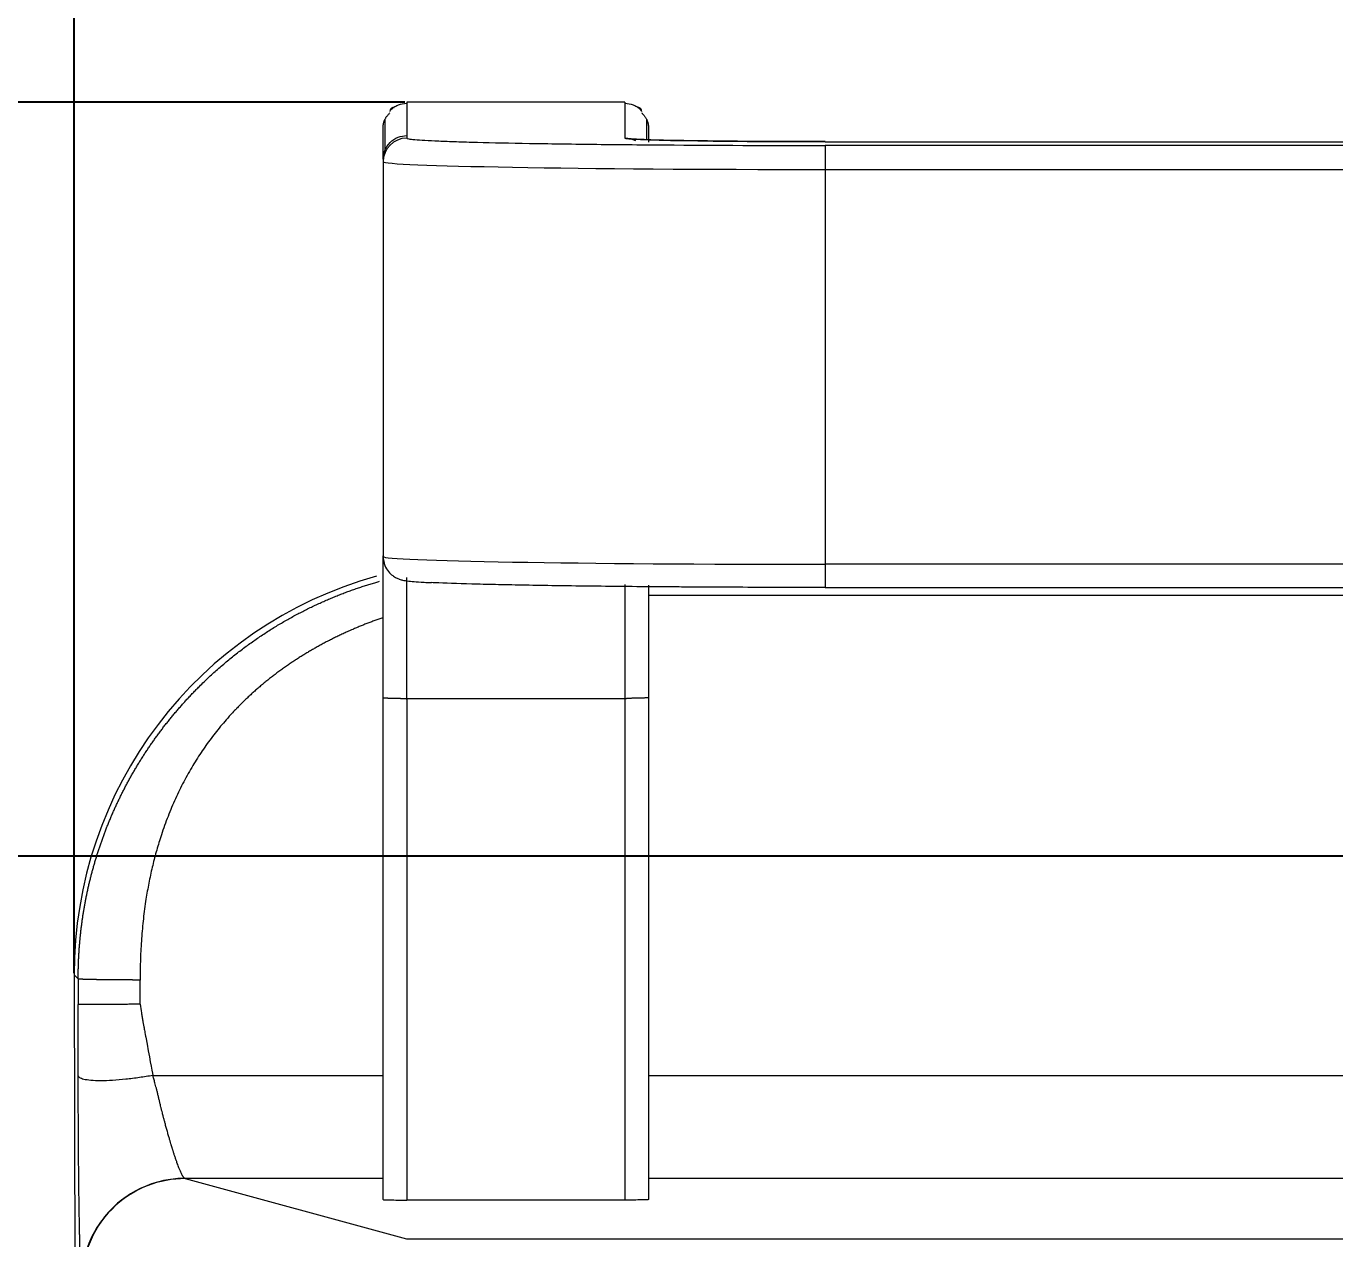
# Model space of a CAD drawing. Header units: millimetres. Extents: x 2433 to 4809, y -10272 to -6912.
# Drawn here: x 2935.08 to 2979.49, y -9098.71 to -9057.56 of the extents above; entities that cross this region are included whole.
import ezdxf

# ---------------------------------------------------------------- set-up
doc = ezdxf.new("R2010")
doc.units = ezdxf.units.MM
doc.layers.add('DIM', color=3, linetype='Continuous', lineweight=13)
doc.styles.add('ARIAL', font='arial.ttf')
doc.dimstyles.get("Standard").update_dxf_attribs({"dimtxt": 15, "dimasz": 15, "dimexe": 0.18, "dimexo": 0.0625, "dimgap": 4, "dimtad": 0, "dimtih": 1, "dimtoh": 1, "dimdec": 1, "dimdsep": 46, "dimtxsty": 'ARIAL', "dimcen": 0, "dimclrd": 3, "dimclre": 3, "dimclrt": 3, "dimadec": 0, "dimazin": 0, "dimtfac": 1, "dimtdec": 1, "dimtofl": 0, "dimtmove": 0, "dimatfit": 3, "dimfxl": 1, "dimtolj": 1, "dimtzin": 0, "dimarcsym": 0})

# ---------------------------------------------------------------- blocks, each defined once
blk = doc.blocks.new('*D44')
at = {"layer": 'Defpoints', "color": 0, "transparency": 16777216}
for p in [(3451.286, -8931.158), (2936.713, -9089.75), (3451.286, -9089.75)]:
    blk.add_point(p, dxfattribs=at)
at = {"layer": 'DIM', "color": 3, "lineweight": -2, "transparency": 16777216}
for p, q in [((2936.713, -9089.688), (2936.713, -8930.978)), ((2954.713, -8931.158), (3119.869, -8931.158)), ((3433.286, -8931.158), (3169.565, -8931.158)), ((3451.286, -9089.688), (3451.286, -8930.978))]:
    blk.add_line(p, q, dxfattribs=at)
at = {"layer": 'DIM', "color": 3, "transparency": 16777216}
for points in [[(2954.713, -8928.158), (2954.713, -8934.158), (2936.713, -8931.158)], [(3433.286, -8928.158), (3433.286, -8934.158), (3451.286, -8931.158)]]:
    blk.add_solid(points, dxfattribs=at)
at = {"layer": 'DIM', "color": 3, "transparency": 16777216, "insert": (3144.717, -8931.158), "char_height": 18, "attachment_point": 5, "style": 'ARIAL'}
blk.add_mtext('\\A1;514', dxfattribs=at)
blk = doc.blocks.new('*D45')
at = {"layer": 'Defpoints', "color": 0, "transparency": 16777216}
for p in [(2936.713, -8987.493), (2936.713, -9085.717), (3010.999, -9085.717)]:
    blk.add_point(p, dxfattribs=at)
at = {"layer": 'DIM', "color": 3, "lineweight": -2, "transparency": 16777216}
for p, q in [((2936.713, -9085.655), (2936.713, -8987.313)), ((3010.999, -9085.655), (3010.999, -8987.313)), ((2936.713, -8987.493), (2918.713, -8987.493)), ((2992.999, -8987.493), (2954.713, -8987.493))]:
    blk.add_line(p, q, dxfattribs=at)
at = {"layer": 'DIM', "color": 3, "transparency": 16777216}
for points in [[(2954.713, -8984.493), (2954.713, -8990.493), (2936.713, -8987.493)], [(2992.999, -8984.493), (2992.999, -8990.493), (3010.999, -8987.493)]]:
    blk.add_solid(points, dxfattribs=at)
at = {"layer": 'DIM', "color": 3, "transparency": 16777216, "insert": (2890.341, -8987.493), "char_height": 18, "attachment_point": 5, "style": 'ARIAL'}
blk.add_mtext('\\A1;74.5', dxfattribs=at)
blk = doc.blocks.new('*D48')
at = {"layer": 'Defpoints', "color": 0, "transparency": 16777216}
for p in [(3000.949, -9085.717), (2885.508, -9228.717), (3000.949, -9228.717)]:
    blk.add_point(p, dxfattribs=at)
at = {"layer": 'DIM', "color": 3, "lineweight": -2, "transparency": 16777216}
for p, q in [((3000.887, -9085.717), (2885.328, -9085.717)), ((2885.508, -9103.717), (2885.508, -9143.021)), ((2885.508, -9210.717), (2885.508, -9171.414)), ((3000.887, -9228.717), (2885.328, -9228.717))]:
    blk.add_line(p, q, dxfattribs=at)
at = {"layer": 'DIM', "color": 3, "transparency": 16777216}
for points in [[(2882.508, -9103.717), (2888.508, -9103.717), (2885.508, -9085.717)], [(2882.508, -9210.717), (2888.508, -9210.717), (2885.508, -9228.717)]]:
    blk.add_solid(points, dxfattribs=at)
at = {"layer": 'DIM', "color": 3, "transparency": 16777216, "insert": (2885.508, -9157.217), "char_height": 18, "attachment_point": 5, "style": 'ARIAL'}
blk.add_mtext('\\A1;143', dxfattribs=at)
blk = doc.blocks.new('*D50')
at = {"layer": 'Defpoints', "color": 0, "transparency": 16777216}
for p in [(2947.999, -9060.136), (2821.654, -9238.717), (2962.033, -9238.717)]:
    blk.add_point(p, dxfattribs=at)
at = {"layer": 'DIM', "color": 3, "lineweight": -2, "transparency": 16777216}
for p, q in [((2947.937, -9060.136), (2821.474, -9060.136)), ((2821.654, -9078.136), (2821.654, -9135.236)), ((2821.654, -9220.717), (2821.654, -9163.617)), ((2961.971, -9238.717), (2821.474, -9238.717))]:
    blk.add_line(p, q, dxfattribs=at)
at = {"layer": 'DIM', "color": 3, "transparency": 16777216}
for points in [[(2818.654, -9078.136), (2824.654, -9078.136), (2821.654, -9060.136)], [(2818.654, -9220.717), (2824.654, -9220.717), (2821.654, -9238.717)]]:
    blk.add_solid(points, dxfattribs=at)
at = {"layer": 'DIM', "color": 3, "transparency": 16777216, "insert": (2821.654, -9149.426), "char_height": 18, "attachment_point": 5, "style": 'ARIAL'}
blk.add_mtext('\\A1;178.5', dxfattribs=at)

msp = doc.modelspace()

# ---------------------------------------------------------------- linework, layer by layer
at = {"linetype": 'Continuous', "lineweight": 18}
for p, q in [((2955.399, -9060.136), (2947.999, -9060.136)), ((2962.199, -9061.478), (3426.199, -9061.478)), ((2947.199, -9062.071), (2947.199, -9062.159)), ((2947.199, -9062.159), (2947.199, -9075.557)), ((2962.199, -9076.604), (3426.199, -9076.604)), ((2936.713, -9089.75), (2937.034, -9217.208)), ((2955.399, -9097.392), (2947.999, -9097.392)), ((2947.992, -9098.707), (3440.007, -9098.707))]:
    msp.add_line(p, q, dxfattribs=at)
at = {"linetype": 'Continuous', "lineweight": 13}
for p, q in [((2947.999, -9061.272), (2947.999, -9061.359)), ((2955.399, -9061.272), (2955.399, -9061.359)), ((3426.199, -9061.607), (2962.199, -9061.607)), ((2962.199, -9061.607), (2962.199, -9062.421)), ((2962.199, -9062.421), (2962.199, -9075.818)), ((2962.199, -9062.421), (3426.199, -9062.421)), ((2962.199, -9075.818), (2962.199, -9076.605)), ((3426.199, -9075.818), (2962.199, -9075.818)), ((3183.005, -9076.874), (2956.2, -9076.874)), ((2936.85, -9089.889), (2936.713, -9089.75)), ((2939.381, -9093.164), (2947.203, -9093.164)), ((2956.202, -9093.164), (3176.605, -9093.164)), ((2947.201, -9096.663), (2940.475, -9096.663)), ((2940.475, -9096.663), (2947.992, -9098.707)), ((3176.602, -9096.663), (2956.202, -9096.663))]:
    msp.add_line(p, q, dxfattribs=at)
for centre, major_axis, ratio, start_param, end_param in [((2947.999, -9062.159), (-0.8, 0), 0.999848, 4.712389, 6.283185), ((2955.399, -9062.159), (0.8, 0), 0.999848, 1.080119, 1.570796), ((2962.199, -9061.359), (-6.8, 0), 0.017452, 0, 1.570796), ((2962.199, -9062.159), (-15, 0), 0.017452, 0, 1.570796), ((2962.199, -9075.557), (15, 0), 0.017452, 3.141593, 4.712389)]:
    msp.add_ellipse(centre, major_axis=major_axis, ratio=ratio, start_param=start_param, end_param=end_param, dxfattribs=at)
at = {"linetype": 'Continuous', "lineweight": 18}
msp.add_ellipse((2950.715, -9089.719), major_axis=(9.863, -9.942), ratio=0.999698, start_param=2.630393, end_param=3.933367, dxfattribs=at)
for points, degree, knots in [([(2947.999, -9060.185), (2947.895, -9060.186), (2947.744, -9060.216), (2947.554, -9060.317), (2947.47, -9060.387), (2947.43, -9060.428)], 3, [0, 0, 0, 0, 0.482443, 0.739098, 1, 1, 1, 1]), ([(2955.969, -9060.428), (2955.929, -9060.387), (2955.845, -9060.317), (2955.655, -9060.216), (2955.504, -9060.186), (2955.399, -9060.185)], 3, [0, 0, 0, 0, 0.2609, 0.517555, 1, 1, 1, 1]), ([(2947.581, -9060.333), (2947.544, -9060.303), (2947.485, -9060.342), (2947.44, -9060.37), (2947.422, -9060.455)], 3, [0, 0, 0, 0, 0.56271, 1, 1, 1, 1]), ([(2955.977, -9060.455), (2955.959, -9060.37), (2955.914, -9060.341), (2955.855, -9060.303), (2955.819, -9060.333)], 3, [0, 0, 0, 0, 0.437656, 1, 1, 1, 1]), ([(2947.199, -9062.071), (2947.199, -9061.944), (2947.199, -9061.753), (2947.199, -9061.531), (2947.199, -9061.42), (2947.199, -9061.364), (2947.199, -9061.336), (2947.199, -9061.322), (2947.199, -9061.315), (2947.199, -9061.312), (2947.199, -9061.31), (2947.199, -9061.309), (2947.199, -9061.309), (2947.199, -9061.309), (2947.199, -9061.309), (2947.199, -9061.308), (2947.199, -9061.308), (2947.199, -9061.298), (2947.199, -9061.267), (2947.199, -9061.202), (2947.199, -9061.162), (2947.199, -9061.14), (2947.199, -9061.129), (2947.199, -9061.123), (2947.199, -9061.12), (2947.199, -9061.119), (2947.199, -9061.118), (2947.199, -9061.118), (2947.199, -9061.117), (2947.199, -9061.117), (2947.199, -9061.117), (2947.199, -9061.117), (2947.199, -9061.112), (2947.199, -9061.096), (2947.199, -9061.063), (2947.199, -9061.044), (2947.199, -9061.033), (2947.199, -9061.027), (2947.199, -9061.025), (2947.199, -9061.023), (2947.199, -9061.023), (2947.199, -9061.022), (2947.199, -9061.022), (2947.199, -9061.022), (2947.199, -9061.022), (2947.199, -9061.014), (2947.199, -9061.002), (2947.199, -9060.991), (2947.199, -9060.987)], 3, [0, 0, 0, 0, 0.35195, 0.527925, 0.615912, 0.659906, 0.681903, 0.692901, 0.698401, 0.70115, 0.702525, 0.703212, 0.703556, 0.703728, 0.703814, 0.703814, 0.7039, 0.7039, 0.791887, 0.835881, 0.857878, 0.868876, 0.874375, 0.877125, 0.8785, 0.879187, 0.879531, 0.879703, 0.879789, 0.879832, 0.879832, 0.879875, 0.879875, 0.923868, 0.945865, 0.956864, 0.962363, 0.965113, 0.966487, 0.967175, 0.967518, 0.96769, 0.967776, 0.967776, 0.967862, 0.967862, 0.989859, 1, 1, 1, 1]), ([(2947.254, -9060.723), (2947.254, -9060.777), (2947.254, -9060.872), (2947.254, -9060.995), (2947.254, -9061.09), (2947.254, -9061.172), (2947.254, -9061.252), (2947.254, -9061.332), (2947.254, -9061.413), (2947.254, -9061.509), (2947.254, -9061.632), (2947.254, -9061.726), (2947.254, -9061.78)], 3, [0, 0, 0, 0, 0.153019, 0.268642, 0.349318, 0.423693, 0.5, 0.576307, 0.650682, 0.731358, 0.846981, 1, 1, 1, 1]), ([(2956.145, -9061.412), (2956.145, -9061.412), (2956.145, -9061.385), (2956.145, -9061.332), (2956.145, -9061.252), (2956.145, -9061.172), (2956.145, -9061.09), (2956.145, -9060.995), (2956.145, -9060.872), (2956.145, -9060.777), (2956.145, -9060.723)], 3, [0, 0, 0, 0, 0.001232, 0.115394, 0.232522, 0.349649, 0.463811, 0.587646, 0.765122, 1, 1, 1, 1]), ([(2956.199, -9060.987), (2956.199, -9060.998), (2956.199, -9061.01), (2956.199, -9061.055), (2956.199, -9061.086), (2956.199, -9061.148), (2956.199, -9061.18), (2956.199, -9061.229), (2956.199, -9061.253), (2956.199, -9061.281), (2956.199, -9061.295), (2956.199, -9061.302), (2956.199, -9061.305), (2956.199, -9061.307), (2956.199, -9061.307), (2956.199, -9061.308), (2956.199, -9061.308), (2956.199, -9061.308), (2956.199, -9061.308), (2956.199, -9061.308), (2956.199, -9061.309), (2956.199, -9061.321), (2956.199, -9061.356), (2956.199, -9061.378), (2956.199, -9061.39), (2956.199, -9061.397), (2956.199, -9061.4), (2956.199, -9061.402), (2956.199, -9061.403), (2956.199, -9061.403), (2956.199, -9061.404), (2956.199, -9061.432), (2956.199, -9061.465), (2956.199, -9061.488), (2956.199, -9061.495), (2956.199, -9061.498), (2956.199, -9061.499), (2956.199, -9061.499), (2956.199, -9061.499), (2956.199, -9061.499), (2956.199, -9061.499), (2956.199, -9061.499), (2956.199, -9061.499), (2956.199, -9061.499), (2956.199, -9061.499)], 3, [0, 0, 0, 0, 0.068001, 0.068001, 0.254434, 0.254434, 0.440866, 0.440866, 0.534082, 0.58069, 0.603995, 0.615647, 0.621473, 0.624386, 0.625842, 0.62657, 0.626934, 0.627116, 0.627116, 0.627299, 0.627299, 0.720515, 0.767123, 0.790427, 0.802079, 0.807905, 0.810818, 0.812274, 0.813003, 0.813003, 0.813731, 0.813731, 0.906947, 0.953555, 0.976859, 0.988511, 0.994337, 0.99725, 0.998707, 0.999435, 0.999799, 0.999981, 0.999981, 1, 1, 1, 1]), ([(2947.999, -9061.359), (2947.999, -9061.367), (2948.022, -9061.375), (2948.114, -9061.391), (2948.184, -9061.4), (2948.367, -9061.415), (2948.48, -9061.423), (2948.751, -9061.439), (2948.909, -9061.446), (2949.265, -9061.461), (2949.464, -9061.469), (2949.901, -9061.483), (2950.141, -9061.49), (2950.914, -9061.51), (2951.502, -9061.523), (2952.816, -9061.546), (2953.528, -9061.556), (2954.688, -9061.569), (2955.085, -9061.573), (2955.902, -9061.581), (2956.319, -9061.585), (2958.479, -9061.6), (2960.295, -9061.607), (2962.199, -9061.607)], 3, [0, 0, 0, 0, 0.0625, 0.0625, 0.125, 0.125, 0.1875, 0.1875, 0.25, 0.25, 0.3125, 0.3125, 0.375, 0.375, 0.5, 0.5, 0.625, 0.625, 0.6875, 0.6875, 0.75, 0.75, 1, 1, 1, 1]), ([(2955.799, -9061.395), (2955.718, -9061.392), (2955.606, -9061.387), (2955.564, -9061.382), (2955.561, -9061.381)], 3, [0, 0, 0, 0, 0.536818, 1, 1, 1, 1]), ([(2962.199, -9061.477), (2961.829, -9061.477), (2960.769, -9061.476), (2959.047, -9061.466), (2957.332, -9061.444), (2956.225, -9061.418), (2955.886, -9061.401), (2955.799, -9061.395)], 3, [0, 0, 0, 0, 0.127599, 0.372868, 0.618674, 0.863843, 1, 1, 1, 1]), ([(2947.199, -9080.344), (2947.199, -9079.648), (2947.199, -9079.045), (2947.199, -9078.448), (2947.199, -9077.901), (2947.199, -9077.382), (2947.199, -9076.915), (2947.199, -9076.466), (2947.199, -9075.779), (2947.199, -9075.533)], 2, [0, 0, 0, 0.206111, 0.206111, 0.412222, 0.412222, 0.618334, 0.618334, 0.824445, 1, 1, 1]), ([(2947.199, -9075.557), (2947.202, -9075.666), (2947.236, -9075.846), (2947.37, -9076.069), (2947.52, -9076.208), (2947.655, -9076.287), (2947.77, -9076.332), (2947.897, -9076.366), (2948.109, -9076.396), (2948.339, -9076.419), (2948.749, -9076.436), (2948.838, -9076.439)], 3, [0, 0, 0, 0, 0.058724, 0.106791, 0.148837, 0.187846, 0.230381, 0.295584, 0.447895, 0.888077, 1, 1, 1, 1]), ([(2936.85, -9089.889), (2936.85, -9089.868), (2936.85, -9089.828), (2936.85, -9089.767), (2936.851, -9089.705), (2936.852, -9089.644), (2936.853, -9089.583), (2936.854, -9089.521), (2936.856, -9089.46), (2936.858, -9089.398), (2936.86, -9089.336), (2936.862, -9089.274), (2936.865, -9089.212), (2936.868, -9089.151), (2936.871, -9089.088), (2936.875, -9089.026), (2936.879, -9088.964), (2936.883, -9088.902), (2936.887, -9088.839), (2936.892, -9088.777), (2936.897, -9088.714), (2936.902, -9088.652), (2936.908, -9088.589), (2936.914, -9088.527), (2936.92, -9088.464), (2936.926, -9088.401), (2936.933, -9088.338), (2936.94, -9088.275), (2936.947, -9088.212), (2936.955, -9088.149), (2936.963, -9088.086), (2936.971, -9088.023), (2936.98, -9087.959), (2936.988, -9087.896), (2936.998, -9087.833), (2937.007, -9087.769), (2937.017, -9087.706), (2937.027, -9087.642), (2937.037, -9087.579), (2937.048, -9087.515), (2937.059, -9087.452), (2937.07, -9087.388), (2937.082, -9087.324), (2937.094, -9087.26), (2937.106, -9087.197), (2937.118, -9087.133), (2937.131, -9087.069), (2937.144, -9087.005), (2937.158, -9086.941), (2937.172, -9086.877), (2937.186, -9086.813), (2937.2, -9086.749), (2937.215, -9086.685), (2937.23, -9086.621), (2937.246, -9086.557), (2937.261, -9086.493), (2937.277, -9086.429), (2937.294, -9086.365), (2937.311, -9086.301), (2937.328, -9086.237), (2937.345, -9086.173), (2937.363, -9086.109), (2937.381, -9086.044), (2937.399, -9085.98), (2937.418, -9085.916), (2937.437, -9085.852), (2937.456, -9085.788), (2937.476, -9085.724), (2937.496, -9085.66), (2937.516, -9085.596), (2937.537, -9085.531), (2937.558, -9085.467), (2937.579, -9085.403), (2937.601, -9085.339), (2937.623, -9085.275), (2937.646, -9085.211), (2937.668, -9085.147), (2937.692, -9085.083), (2937.715, -9085.019), (2937.739, -9084.955), (2937.763, -9084.891), (2937.787, -9084.828), (2937.812, -9084.764), (2937.837, -9084.7), (2937.863, -9084.636), (2937.889, -9084.572), (2937.915, -9084.509), (2937.942, -9084.445), (2937.969, -9084.382), (2937.996, -9084.318), (2938.023, -9084.255), (2938.051, -9084.191), (2938.08, -9084.128), (2938.108, -9084.064), (2938.137, -9084.001), (2938.167, -9083.938), (2938.197, -9083.875), (2938.227, -9083.812), (2938.257, -9083.749), (2938.288, -9083.686), (2938.319, -9083.623), (2938.351, -9083.56), (2938.383, -9083.497), (2938.415, -9083.435), (2938.447, -9083.372), (2938.48, -9083.31), (2938.514, -9083.247), (2938.547, -9083.185), (2938.581, -9083.123), (2938.616, -9083.061), (2938.651, -9082.999), (2938.686, -9082.937), (2938.721, -9082.875), (2938.757, -9082.813), (2938.793, -9082.752), (2938.83, -9082.69), (2938.867, -9082.629), (2938.904, -9082.567), (2938.942, -9082.506), (2938.98, -9082.445), (2939.018, -9082.384), (2939.057, -9082.323), (2939.096, -9082.263), (2939.136, -9082.202), (2939.176, -9082.142), (2939.216, -9082.081), (2939.256, -9082.021), (2939.297, -9081.961), (2939.339, -9081.901), (2939.38, -9081.841), (2939.422, -9081.782), (2939.465, -9081.722), (2939.508, -9081.663), (2939.551, -9081.604), (2939.594, -9081.545), (2939.638, -9081.486), (2939.682, -9081.427), (2939.727, -9081.368), (2939.772, -9081.31), (2939.817, -9081.252), (2939.863, -9081.194), (2939.909, -9081.136), (2939.955, -9081.078), (2940.002, -9081.02), (2940.049, -9080.963), (2940.097, -9080.906), (2940.145, -9080.849), (2940.193, -9080.792), (2940.242, -9080.735), (2940.291, -9080.679), (2940.34, -9080.623), (2940.39, -9080.566), (2940.44, -9080.511), (2940.49, -9080.455), (2940.541, -9080.399), (2940.592, -9080.344), (2940.644, -9080.289), (2940.696, -9080.234), (2940.748, -9080.179), (2940.801, -9080.125), (2940.854, -9080.071), (2940.907, -9080.017), (2940.996, -9079.927), (2941.123, -9079.803), (2941.287, -9079.647), (2941.453, -9079.495), (2941.619, -9079.347), (2941.787, -9079.203), (2941.955, -9079.063), (2942.124, -9078.926), (2942.293, -9078.793), (2942.463, -9078.664), (2942.633, -9078.539), (2942.804, -9078.418), (2942.975, -9078.3), (2943.146, -9078.185), (2943.317, -9078.075), (2943.488, -9077.967), (2943.659, -9077.863), (2943.829, -9077.763), (2944, -9077.666), (2944.17, -9077.572), (2944.34, -9077.482), (2944.509, -9077.394), (2944.678, -9077.31), (2944.846, -9077.229), (2945.013, -9077.151), (2945.18, -9077.076), (2945.346, -9077.004), (2945.511, -9076.934), (2945.675, -9076.868), (2945.838, -9076.804), (2946.001, -9076.743), (2946.162, -9076.685), (2946.322, -9076.629), (2946.481, -9076.576), (2946.638, -9076.525), (2946.795, -9076.477), (2946.942, -9076.433), (2947.036, -9076.406), (2947.079, -9076.394)], 3, [0, 0, 0, 0, 0.003351, 0.006708, 0.010069, 0.013436, 0.016808, 0.020184, 0.023567, 0.026954, 0.030346, 0.033743, 0.037146, 0.040554, 0.043966, 0.047384, 0.050807, 0.054236, 0.057669, 0.061107, 0.064551, 0.068, 0.071454, 0.074913, 0.078377, 0.081846, 0.085321, 0.088801, 0.092285, 0.095775, 0.099271, 0.102771, 0.106276, 0.109787, 0.113302, 0.116823, 0.120349, 0.123881, 0.127417, 0.130958, 0.134505, 0.138057, 0.141614, 0.145176, 0.148743, 0.152316, 0.155894, 0.159476, 0.163064, 0.166658, 0.170256, 0.173859, 0.177468, 0.181082, 0.184701, 0.188325, 0.191955, 0.195589, 0.199229, 0.202874, 0.206524, 0.210179, 0.21384, 0.217505, 0.221176, 0.224852, 0.228533, 0.23222, 0.235911, 0.239608, 0.24331, 0.247017, 0.250729, 0.254447, 0.258169, 0.261897, 0.26563, 0.269369, 0.273112, 0.276861, 0.280615, 0.284374, 0.288138, 0.291907, 0.295682, 0.299462, 0.303247, 0.307037, 0.310833, 0.314633, 0.318439, 0.32225, 0.326066, 0.329888, 0.333715, 0.337546, 0.341384, 0.345226, 0.349073, 0.352926, 0.356784, 0.360647, 0.364516, 0.368389, 0.372268, 0.376152, 0.380041, 0.383936, 0.387835, 0.39174, 0.39565, 0.399566, 0.403486, 0.407412, 0.411343, 0.415279, 0.419221, 0.423167, 0.427119, 0.431076, 0.435039, 0.439006, 0.442979, 0.446957, 0.45094, 0.454929, 0.458922, 0.462921, 0.466926, 0.470935, 0.47495, 0.478969, 0.482995, 0.487025, 0.49106, 0.495101, 0.499147, 0.503199, 0.507255, 0.511317, 0.515384, 0.519456, 0.523534, 0.527616, 0.531704, 0.535797, 0.539896, 0.544, 0.548109, 0.552223, 0.556342, 0.560467, 0.564597, 0.568732, 0.572872, 0.577018, 0.581169, 0.585325, 0.589487, 0.593653, 0.597825, 0.602002, 0.606185, 0.618763, 0.631235, 0.643602, 0.655864, 0.668021, 0.680073, 0.692019, 0.70386, 0.715596, 0.727226, 0.738751, 0.750171, 0.761486, 0.772696, 0.7838, 0.794799, 0.805692, 0.816481, 0.827164, 0.837742, 0.848215, 0.858582, 0.868845, 0.879002, 0.889054, 0.899, 0.908842, 0.918578, 0.928209, 0.937734, 0.947155, 0.95647, 0.965681, 0.974785, 0.983785, 0.99268, 1, 1, 1, 1]), ([(2962.199, -9076.604), (2961.247, -9076.604), (2959.852, -9076.602), (2958.282, -9076.595), (2957.622, -9076.591), (2957.184, -9076.588), (2956.966, -9076.587), (2956.321, -9076.582), (2955.902, -9076.579), (2955.086, -9076.571), (2954.686, -9076.567), (2953.531, -9076.554), (2952.816, -9076.543), (2951.83, -9076.526), (2951.519, -9076.52), (2950.932, -9076.508), (2950.657, -9076.501), (2949.881, -9076.481), (2949.444, -9076.467), (2948.996, -9076.448), (2948.911, -9076.444), (2948.832, -9076.44)], 3, [0, 0, 0, 0, 0.159914, 0.23987, 0.279849, 0.279849, 0.319827, 0.319827, 0.399784, 0.399784, 0.479741, 0.479741, 0.639655, 0.639655, 0.719611, 0.719611, 0.799568, 0.799568, 0.959482, 0.959482, 1, 1, 1, 1]), ([(2956.199, -9076.525), (2956.199, -9076.724), (2956.199, -9076.942), (2956.199, -9077.411), (2956.199, -9077.924), (2956.199, -9078.456), (2956.199, -9079.059), (2956.199, -9079.653), (2956.199, -9080.344)], 2, [0, 0, 0, 0.138086, 0.138086, 0.42539, 0.42539, 0.712695, 0.712695, 1, 1, 1]), ([(2947.183, -9077.632), (2946.634, -9077.821), (2946.11, -9078.051), (2944.954, -9078.558), (2943.959, -9079.244), (2942.921, -9079.96), (2942.097, -9080.845), (2940.439, -9082.625), (2939.648, -9085.071), (2938.943, -9087.25), (2938.95, -9089.925)], 2, [0, 0, 0, 0.072965, 0.072965, 0.227471, 0.227471, 0.381977, 0.381977, 0.690988, 0.690988, 1, 1, 1]), ([(2947.199, -9097.378), (2947.199, -9091.7), (2947.199, -9088.861), (2947.199, -9087.754), (2947.199, -9084.603), (2947.199, -9082.908), (2947.199, -9082.473), (2947.199, -9081.733), (2947.199, -9081.409), (2947.199, -9081.056), (2947.199, -9080.876), (2947.199, -9080.698), (2947.199, -9080.522), (2947.199, -9080.344)], 2, [0, 0, 0, 0.5, 0.5, 0.75, 0.75, 0.875, 0.875, 0.9375, 0.9375, 0.96875, 0.96875, 0.984375, 1, 1, 1]), ([(2956.199, -9080.344), (2956.199, -9080.349), (2956.199, -9080.385), (2956.199, -9080.481), (2956.199, -9080.541), (2956.199, -9080.575), (2956.199, -9080.592), (2956.199, -9080.6), (2956.199, -9080.605), (2956.199, -9080.61), (2956.199, -9080.635), (2956.199, -9080.687), (2956.199, -9080.774), (2956.199, -9080.823), (2956.199, -9080.849), (2956.199, -9080.861), (2956.199, -9080.869), (2956.199, -9080.874), (2956.199, -9080.965), (2956.199, -9081.098), (2956.199, -9081.253), (2956.199, -9081.331), (2956.199, -9081.37), (2956.199, -9081.389), (2956.199, -9081.399), (2956.199, -9081.403), (2956.199, -9081.406), (2956.199, -9081.409), (2956.199, -9081.411), (2956.199, -9081.545), (2956.199, -9081.932), (2956.199, -9082.184), (2956.199, -9082.324), (2956.199, -9082.397), (2956.199, -9082.435), (2956.199, -9082.451), (2956.199, -9082.462), (2956.199, -9082.469), (2956.199, -9083.035), (2956.199, -9083.723), (2956.199, -9084.253), (2956.199, -9084.451), (2956.199, -9084.532), (2956.199, -9084.569), (2956.199, -9084.586), (2956.199, -9084.594), (2956.199, -9084.598), (2956.199, -9084.6), (2956.199, -9084.601), (2956.199, -9084.6), (2956.199, -9085.845), (2956.199, -9087.309), (2956.199, -9088.318), (2956.199, -9088.648), (2956.199, -9088.769), (2956.199, -9088.819), (2956.199, -9088.841), (2956.199, -9088.851), (2956.199, -9088.856), (2956.199, -9088.858), (2956.199, -9088.86), (2956.199, -9088.858), (2956.199, -9091.7), (2956.199, -9094.539), (2956.199, -9097.378)], 3, [0, 0, 0, 0, 0.007813, 0.011719, 0.013672, 0.014648, 0.015137, 0.015381, 0.015381, 0.015625, 0.015625, 0.023438, 0.027344, 0.029297, 0.030273, 0.030762, 0.030762, 0.03125, 0.03125, 0.046875, 0.054688, 0.058594, 0.060547, 0.061523, 0.062012, 0.062256, 0.062256, 0.0625, 0.0625, 0.09375, 0.109375, 0.117188, 0.121094, 0.123047, 0.124023, 0.124512, 0.124512, 0.125, 0.125, 0.1875, 0.21875, 0.234375, 0.242188, 0.246094, 0.248047, 0.249023, 0.249512, 0.249756, 0.249756, 0.25, 0.25, 0.375, 0.4375, 0.46875, 0.484375, 0.492188, 0.496094, 0.498047, 0.499023, 0.499512, 0.499512, 0.5, 0.5, 1, 1, 1, 1]), ([(2938.95, -9089.925), (2938.943, -9089.925), (2938.928, -9089.925), (2938.905, -9089.925), (2938.883, -9089.925), (2938.86, -9089.925), (2938.837, -9089.925), (2938.814, -9089.925), (2938.79, -9089.925), (2938.767, -9089.925), (2938.743, -9089.925), (2938.718, -9089.925), (2938.694, -9089.924), (2938.669, -9089.924), (2938.645, -9089.924), (2938.62, -9089.924), (2938.594, -9089.924), (2938.569, -9089.924), (2938.543, -9089.924), (2938.518, -9089.924), (2938.492, -9089.924), (2938.465, -9089.923), (2938.439, -9089.923), (2938.413, -9089.923), (2938.386, -9089.923), (2938.359, -9089.923), (2938.332, -9089.923), (2938.305, -9089.922), (2938.278, -9089.922), (2938.251, -9089.922), (2938.224, -9089.922), (2938.196, -9089.922), (2938.169, -9089.921), (2938.141, -9089.921), (2938.113, -9089.921), (2938.086, -9089.921), (2938.058, -9089.92), (2938.03, -9089.92), (2938.002, -9089.92), (2937.974, -9089.92), (2937.946, -9089.919), (2937.919, -9089.919), (2937.891, -9089.919), (2937.863, -9089.918), (2937.835, -9089.918), (2937.807, -9089.918), (2937.78, -9089.917), (2937.752, -9089.917), (2937.725, -9089.917), (2937.697, -9089.916), (2937.67, -9089.916), (2937.643, -9089.916), (2937.616, -9089.915), (2937.589, -9089.915), (2937.563, -9089.914), (2937.537, -9089.914), (2937.51, -9089.914), (2937.484, -9089.913), (2937.459, -9089.913), (2937.433, -9089.912), (2937.408, -9089.912), (2937.384, -9089.911), (2937.359, -9089.911), (2937.335, -9089.91), (2937.311, -9089.91), (2937.288, -9089.91), (2937.265, -9089.909), (2937.242, -9089.908), (2937.22, -9089.908), (2937.198, -9089.907), (2937.177, -9089.907), (2937.156, -9089.906), (2937.136, -9089.906), (2937.116, -9089.905), (2937.097, -9089.905), (2937.078, -9089.904), (2937.06, -9089.904), (2937.042, -9089.903), (2937.026, -9089.902), (2937.009, -9089.902), (2936.994, -9089.901), (2936.979, -9089.9), (2936.965, -9089.9), (2936.951, -9089.899), (2936.939, -9089.898), (2936.927, -9089.898), (2936.916, -9089.897), (2936.905, -9089.896), (2936.896, -9089.896), (2936.887, -9089.895), (2936.879, -9089.894), (2936.872, -9089.893), (2936.866, -9089.893), (2936.861, -9089.892), (2936.857, -9089.891), (2936.854, -9089.89), (2936.851, -9089.89), (2936.85, -9089.889), (2936.85, -9089.889)], 3, [0, 0, 0, 0, 0.006758, 0.013592, 0.020504, 0.027493, 0.034559, 0.041701, 0.048921, 0.056218, 0.063592, 0.071043, 0.078571, 0.086176, 0.093858, 0.101617, 0.109453, 0.117366, 0.125356, 0.133423, 0.141567, 0.149788, 0.158086, 0.166461, 0.174914, 0.183443, 0.192049, 0.200733, 0.209493, 0.21833, 0.227245, 0.236236, 0.245305, 0.25445, 0.263673, 0.272972, 0.282349, 0.291803, 0.301333, 0.310941, 0.320626, 0.330388, 0.340227, 0.350142, 0.360135, 0.370205, 0.380352, 0.390576, 0.400877, 0.411255, 0.42171, 0.432243, 0.442852, 0.453538, 0.464301, 0.475142, 0.486059, 0.497053, 0.508125, 0.519273, 0.530499, 0.541801, 0.553181, 0.564637, 0.576171, 0.587782, 0.599469, 0.611234, 0.623076, 0.634995, 0.646991, 0.659064, 0.671214, 0.683441, 0.695745, 0.708126, 0.720584, 0.733119, 0.745731, 0.75842, 0.771187, 0.78403, 0.79695, 0.809948, 0.823022, 0.836173, 0.849402, 0.862707, 0.87609, 0.88955, 0.903086, 0.9167, 0.930391, 0.944158, 0.958003, 0.971925, 0.985924, 1, 1, 1, 1]), ([(2936.851, -9093.17), (2936.851, -9092.887), (2936.851, -9092.653), (2936.851, -9092.42), (2936.851, -9092.379), (2936.852, -9092.29), (2936.852, -9092.196), (2936.852, -9092.066), (2936.852, -9091.968), (2936.852, -9091.917), (2936.852, -9091.895), (2936.852, -9091.881), (2936.852, -9091.874), (2936.852, -9091.728), (2936.852, -9091.555), (2936.852, -9091.412), (2936.852, -9091.364), (2936.852, -9091.335), (2936.852, -9091.323), (2936.852, -9091.283), (2936.852, -9091.229), (2936.852, -9091.154), (2936.852, -9091.098), (2936.852, -9091.066), (2936.852, -9090.914), (2936.852, -9090.819), (2936.852, -9090.751)], 3, [0, 0, 0, 0, 0.25, 0.25, 0.3125, 0.3125, 0.375, 0.4375, 0.46875, 0.484375, 0.492188, 0.492188, 0.5, 0.5, 0.625, 0.6875, 0.71875, 0.71875, 0.75, 0.75, 0.8125, 0.84375, 0.84375, 0.875, 0.875, 1, 1, 1, 1]), ([(2938.953, -9090.746), (2938.947, -9090.746), (2938.932, -9090.746), (2938.905, -9090.746), (2938.869, -9090.747), (2938.825, -9090.747), (2938.772, -9090.748), (2938.71, -9090.748), (2938.639, -9090.749), (2938.559, -9090.75), (2938.47, -9090.751), (2938.371, -9090.751), (2938.265, -9090.752), (2938.156, -9090.753), (2938.049, -9090.754), (2937.947, -9090.754), (2937.847, -9090.755), (2937.749, -9090.755), (2937.655, -9090.754), (2937.565, -9090.754), (2937.498, -9090.754), (2937.448, -9090.753), (2937.409, -9090.753), (2937.359, -9090.753), (2937.3, -9090.753), (2937.233, -9090.754), (2937.162, -9090.754), (2937.09, -9090.753), (2937.031, -9090.753), (2936.988, -9090.753), (2936.957, -9090.753), (2936.932, -9090.752), (2936.912, -9090.752), (2936.895, -9090.752), (2936.882, -9090.752), (2936.872, -9090.751), (2936.865, -9090.751), (2936.859, -9090.751), (2936.856, -9090.751), (2936.853, -9090.751), (2936.853, -9090.751), (2936.852, -9090.751)], 3, [0, 0, 0, 0, 0.005667, 0.013914, 0.024779, 0.038313, 0.054573, 0.073629, 0.095555, 0.120438, 0.148366, 0.179417, 0.213663, 0.251176, 0.286061, 0.321263, 0.356729, 0.392415, 0.428268, 0.464227, 0.500235, 0.51191, 0.529249, 0.55224, 0.580848, 0.615003, 0.654585, 0.699417, 0.749239, 0.778718, 0.806547, 0.832749, 0.857347, 0.880367, 0.901835, 0.921787, 0.94026, 0.957286, 0.972898, 0.987126, 1, 1, 1, 1]), ([(2938.953, -9090.746), (2938.967, -9090.848), (2938.988, -9090.995), (2939.013, -9091.155), (2939.026, -9091.233), (2939.033, -9091.271), (2939.036, -9091.29), (2939.038, -9091.298), (2939.039, -9091.303), (2939.039, -9091.307), (2939.048, -9091.355), (2939.067, -9091.459), (2939.1, -9091.641), (2939.12, -9091.747), (2939.13, -9091.804), (2939.135, -9091.829), (2939.138, -9091.846), (2939.14, -9091.852), (2939.269, -9092.546), (2939.349, -9092.98), (2939.381, -9093.164)], 3, [0, 0, 0, 0, 0.125, 0.1875, 0.21875, 0.234375, 0.242187, 0.246094, 0.246094, 0.25, 0.25, 0.375, 0.4375, 0.46875, 0.484375, 0.492187, 0.492187, 0.5, 0.5, 1, 1, 1, 1]), ([(2939.381, -9093.164), (2939.236, -9093.189), (2938.932, -9093.238), (2938.463, -9093.297), (2938.008, -9093.336), (2937.599, -9093.35), (2937.264, -9093.337), (2937.024, -9093.3), (2936.885, -9093.243), (2936.854, -9093.195), (2936.851, -9093.17)], 3, [0, 0, 0, 0, 0.124974, 0.250106, 0.375238, 0.50037, 0.625502, 0.750633, 0.875765, 1, 1, 1, 1]), ([(2940.459, -9096.656), (2940.254, -9096.657), (2939.828, -9096.695), (2939.171, -9096.883), (2938.537, -9097.21), (2937.971, -9097.669), (2937.513, -9098.235), (2937.187, -9098.867), (2937.002, -9099.52), (2936.965, -9099.944), (2936.965, -9100.148)], 3, [0, 0, 0, 0, 0.124945, 0.250048, 0.375152, 0.500255, 0.625358, 0.750462, 0.875565, 1, 1, 1, 1]), ([(2947.199, -9097.378), (2947.199, -9097.379), (2947.233, -9097.383), (2947.414, -9097.388), (2947.7, -9097.391), (2947.905, -9097.392), (2947.999, -9097.392)], 3, [0, 0, 0, 0, 0.245699, 0.497133, 0.748566, 1, 1, 1, 1]), ([(2956.199, -9097.378), (2956.199, -9097.381), (2956.08, -9097.387), (2955.698, -9097.391), (2955.494, -9097.392), (2955.399, -9097.392)], 3, [0, 0, 0, 0, 0.497772, 0.748886, 1, 1, 1, 1])]:
    msp.add_open_spline(points, degree=degree, knots=knots, dxfattribs=at)
at = {"linetype": 'Continuous', "lineweight": 13}
for points, degree in [([(2947.999, -9060.136), (2947.999, -9061.272)], 1), ([(2947.999, -9080.379), (2947.999, -9097.392)], 1), ([(2955.399, -9080.379), (2947.999, -9080.379)], 1), ([(2936.85, -9089.889), (2936.851, -9090.176), (2936.852, -9090.464), (2936.852, -9090.751)], 3), ([(2938.953, -9090.746), (2938.952, -9090.472), (2938.951, -9090.199), (2938.95, -9089.925)], 3)]:
    msp.add_open_spline(points, degree=degree, dxfattribs=at)
for points, degree, knots in [([(2955.399, -9060.135), (2955.399, -9060.135), (2955.399, -9060.139), (2955.399, -9060.148), (2955.399, -9060.163), (2955.399, -9060.177), (2955.399, -9060.208), (2955.399, -9060.252), (2955.399, -9060.372), (2955.399, -9060.552), (2955.399, -9060.872), (2955.399, -9061.112), (2955.399, -9061.272)], 3, [0, 0, 0, 0, 0.003853, 0.01045, 0.023644, 0.036838, 0.050032, 0.102808, 0.155584, 0.366688, 0.577792, 1, 1, 1, 1]), ([(2947.199, -9062.071), (2947.199, -9061.979), (2947.233, -9061.777), (2947.414, -9061.492), (2947.7, -9061.306), (2947.905, -9061.272), (2947.999, -9061.272)], 3, [0, 0, 0, 0, 0.245521, 0.497014, 0.748507, 1, 1, 1, 1]), ([(2947.999, -9080.379), (2947.999, -9080.216), (2947.999, -9079.421), (2947.999, -9078.033), (2947.999, -9076.868), (2947.999, -9076.377), (2947.999, -9076.27)], 3, [0, 0, 0, 0, 0.100538, 0.489853, 0.879169, 1, 1, 1, 1]), ([(2955.399, -9076.508), (2955.399, -9076.544), (2955.399, -9076.977), (2955.399, -9078.033), (2955.399, -9079.421), (2955.399, -9080.216), (2955.399, -9080.379)], 3, [0, 0, 0, 0, 0.039735, 0.464961, 0.890188, 1, 1, 1, 1]), ([(2947.199, -9080.344), (2947.199, -9080.344), (2947.199, -9080.344), (2947.2, -9080.345), (2947.2, -9080.345), (2947.201, -9080.345), (2947.202, -9080.346), (2947.203, -9080.346), (2947.204, -9080.346), (2947.205, -9080.346), (2947.207, -9080.347), (2947.209, -9080.347), (2947.211, -9080.347), (2947.213, -9080.348), (2947.215, -9080.348), (2947.218, -9080.348), (2947.221, -9080.349), (2947.223, -9080.349), (2947.226, -9080.349), (2947.229, -9080.349), (2947.233, -9080.35), (2947.236, -9080.35), (2947.239, -9080.35), (2947.243, -9080.35), (2947.246, -9080.351), (2947.25, -9080.351), (2947.254, -9080.351), (2947.258, -9080.351), (2947.262, -9080.352), (2947.266, -9080.352), (2947.27, -9080.352), (2947.274, -9080.352), (2947.278, -9080.352), (2947.283, -9080.353), (2947.287, -9080.353), (2947.291, -9080.353), (2947.295, -9080.353), (2947.3, -9080.353), (2947.304, -9080.354), (2947.308, -9080.354), (2947.313, -9080.354), (2947.317, -9080.354), (2947.321, -9080.354), (2947.325, -9080.354), (2947.33, -9080.355), (2947.334, -9080.355), (2947.338, -9080.355), (2947.342, -9080.355), (2947.346, -9080.355), (2947.35, -9080.355), (2947.354, -9080.355), (2947.358, -9080.355), (2947.362, -9080.356), (2947.365, -9080.356), (2947.369, -9080.356), (2947.373, -9080.356), (2947.376, -9080.356), (2947.379, -9080.356), (2947.383, -9080.356), (2947.386, -9080.356), (2947.389, -9080.356), (2947.392, -9080.357), (2947.395, -9080.357), (2947.398, -9080.357), (2947.401, -9080.357), (2947.403, -9080.357), (2947.406, -9080.357), (2947.408, -9080.357), (2947.411, -9080.357), (2947.413, -9080.357), (2947.415, -9080.357), (2947.417, -9080.357), (2947.419, -9080.357), (2947.42, -9080.357), (2947.422, -9080.357), (2947.423, -9080.357), (2947.425, -9080.357), (2947.426, -9080.357), (2947.427, -9080.357), (2947.428, -9080.357), (2947.429, -9080.357), (2947.43, -9080.357), (2947.43, -9080.357), (2947.431, -9080.358), (2947.431, -9080.358), (2947.431, -9080.358), (2947.441, -9080.358), (2947.46, -9080.358), (2947.49, -9080.358), (2947.521, -9080.358), (2947.549, -9080.358), (2947.573, -9080.358), (2947.594, -9080.358), (2947.616, -9080.358), (2947.64, -9080.359), (2947.666, -9080.36), (2947.691, -9080.361), (2947.719, -9080.363), (2947.753, -9080.365), (2947.795, -9080.368), (2947.835, -9080.371), (2947.87, -9080.373), (2947.896, -9080.375), (2947.923, -9080.376), (2947.949, -9080.377), (2947.974, -9080.378), (2947.991, -9080.379), (2947.999, -9080.379)], 3, [0, 0, 0, 0, 0.010533, 0.021017, 0.031448, 0.041821, 0.052132, 0.062376, 0.072549, 0.082649, 0.092671, 0.102612, 0.112469, 0.12224, 0.13192, 0.141508, 0.151002, 0.160399, 0.169697, 0.178893, 0.187987, 0.196976, 0.205859, 0.214634, 0.2233, 0.231855, 0.240298, 0.248628, 0.256842, 0.264938, 0.272915, 0.28077, 0.288501, 0.296108, 0.303588, 0.310939, 0.318161, 0.325252, 0.33221, 0.339036, 0.345726, 0.352282, 0.358701, 0.364982, 0.371126, 0.37713, 0.382995, 0.38872, 0.394304, 0.399747, 0.405049, 0.410208, 0.415225, 0.420098, 0.424829, 0.429416, 0.433859, 0.438158, 0.442313, 0.446324, 0.45019, 0.453911, 0.457487, 0.460919, 0.464205, 0.467347, 0.470343, 0.473194, 0.475899, 0.478459, 0.480874, 0.483143, 0.485267, 0.487245, 0.489078, 0.490765, 0.492307, 0.493703, 0.494954, 0.496059, 0.497018, 0.497832, 0.498501, 0.499023, 0.499401, 0.499632, 0.499718, 0.531046, 0.562354, 0.593608, 0.624775, 0.64321, 0.662651, 0.683077, 0.704463, 0.726779, 0.749989, 0.771024, 0.799046, 0.833828, 0.875065, 0.896881, 0.918308, 0.93934, 0.959971, 0.980194, 1, 1, 1, 1]), ([(2956.199, -9080.344), (2956.199, -9080.344), (2956.199, -9080.344), (2956.199, -9080.345), (2956.195, -9080.346), (2956.187, -9080.348), (2956.17, -9080.35), (2956.143, -9080.352), (2956.105, -9080.354), (2956.062, -9080.356), (2956.016, -9080.357), (2955.97, -9080.358), (2955.925, -9080.358), (2955.883, -9080.358), (2955.843, -9080.358), (2955.805, -9080.359), (2955.772, -9080.359), (2955.742, -9080.36), (2955.717, -9080.361), (2955.693, -9080.362), (2955.66, -9080.364), (2955.61, -9080.368), (2955.56, -9080.371), (2955.517, -9080.374), (2955.49, -9080.376), (2955.464, -9080.377), (2955.441, -9080.378), (2955.419, -9080.379), (2955.406, -9080.379), (2955.399, -9080.379)], 3, [0, 0, 0, 0, 0.009463, 0.030418, 0.063364, 0.108975, 0.16796, 0.24088, 0.315098, 0.383104, 0.444458, 0.498967, 0.546427, 0.589762, 0.628841, 0.663589, 0.693981, 0.720037, 0.741804, 0.759349, 0.783949, 0.825526, 0.883185, 0.906927, 0.928905, 0.949161, 0.967734, 0.984667, 1, 1, 1, 1]), ([(2955.399, -9080.379), (2955.399, -9080.454), (2955.399, -9080.63), (2955.399, -9080.91), (2955.399, -9081.182), (2955.399, -9081.549), (2955.399, -9082.189), (2955.399, -9083.106), (2955.399, -9085.303), (2955.399, -9090.066), (2955.399, -9094.461), (2955.399, -9097.392)], 3, [0, 0, 0, 0, 0.015091, 0.031237, 0.047383, 0.06353, 0.095822, 0.160406, 0.22499, 0.483327, 1, 1, 1, 1]), ([(2936.965, -9100.148), (2936.956, -9100.116), (2936.945, -9099.946), (2936.934, -9099.77), (2936.923, -9099.463), (2936.913, -9099.153), (2936.903, -9098.731), (2936.893, -9098.311), (2936.876, -9097.287), (2936.87, -9096.675), (2936.863, -9096.096), (2936.859, -9095.475), (2936.855, -9094.864), (2936.853, -9094.246), (2936.851, -9093.648), (2936.851, -9093.17)], 2, [0, 0, 0, 0.125, 0.125, 0.25, 0.25, 0.375, 0.375, 0.5, 0.625, 0.625, 0.75, 0.75, 0.875, 0.875, 1, 1, 1]), ([(2940.459, -9096.656), (2940.459, -9096.655), (2940.457, -9096.654), (2940.454, -9096.652), (2940.452, -9096.649), (2940.449, -9096.646), (2940.447, -9096.644), (2940.444, -9096.641), (2940.441, -9096.637), (2940.439, -9096.634), (2940.436, -9096.631), (2940.433, -9096.627), (2940.43, -9096.623), (2940.427, -9096.619), (2940.424, -9096.615), (2940.421, -9096.61), (2940.418, -9096.606), (2940.415, -9096.601), (2940.411, -9096.596), (2940.408, -9096.59), (2940.405, -9096.585), (2940.401, -9096.58), (2940.398, -9096.574), (2940.387, -9096.556), (2940.37, -9096.523), (2940.344, -9096.471), (2940.32, -9096.418), (2940.292, -9096.353), (2940.261, -9096.277), (2940.229, -9096.191), (2940.203, -9096.121), (2940.186, -9096.071), (2940.171, -9096.028), (2940.156, -9095.985), (2940.139, -9095.933), (2940.121, -9095.88), (2940.105, -9095.834), (2940.093, -9095.796), (2940.083, -9095.767), (2940.073, -9095.736), (2940.063, -9095.703), (2940.052, -9095.668), (2940.04, -9095.632), (2940.032, -9095.602), (2940.024, -9095.577), (2940.017, -9095.555), (2940.007, -9095.522), (2939.99, -9095.465), (2939.971, -9095.401), (2939.945, -9095.312), (2939.915, -9095.208), (2939.876, -9095.073), (2939.836, -9094.929), (2939.806, -9094.816), (2939.784, -9094.732), (2939.77, -9094.681), (2939.756, -9094.629), (2939.742, -9094.577), (2939.73, -9094.534), (2939.718, -9094.487), (2939.703, -9094.425), (2939.681, -9094.338), (2939.658, -9094.244), (2939.634, -9094.146), (2939.611, -9094.044), (2939.584, -9093.931), (2939.556, -9093.816), (2939.529, -9093.704), (2939.503, -9093.598), (2939.478, -9093.504), (2939.455, -9093.42), (2939.434, -9093.345), (2939.415, -9093.278), (2939.397, -9093.219), (2939.386, -9093.181), (2939.381, -9093.164)], 3, [0, 0, 0, 0, 0.005419, 0.010754, 0.016009, 0.021188, 0.026301, 0.031354, 0.036355, 0.041312, 0.046233, 0.051126, 0.055998, 0.060857, 0.06571, 0.070566, 0.075426, 0.080291, 0.085159, 0.090029, 0.094901, 0.099774, 0.104647, 0.109519, 0.144613, 0.176286, 0.204609, 0.229669, 0.27089, 0.30433, 0.329875, 0.347327, 0.356516, 0.372882, 0.38924, 0.405533, 0.421689, 0.429935, 0.438462, 0.447269, 0.456384, 0.465848, 0.47571, 0.48603, 0.489397, 0.495322, 0.503854, 0.515037, 0.538931, 0.551828, 0.580534, 0.613997, 0.645636, 0.677323, 0.688272, 0.699221, 0.710167, 0.721117, 0.732082, 0.737396, 0.750118, 0.770375, 0.790942, 0.806637, 0.829092, 0.851439, 0.873541, 0.896291, 0.916692, 0.934754, 0.95093, 0.965416, 0.978337, 0.989827, 1, 1, 1, 1]), ([(2940.475, -9096.663), (2940.063, -9096.664), (2939.171, -9096.815), (2937.922, -9097.621), (2937.119, -9098.872), (2936.971, -9099.764), (2936.971, -9100.176)], 3, [0, 0, 0, 0, 0.249999, 0.500001, 0.750003, 1, 1, 1, 1]), ([(2940.475, -9096.663), (2940.474, -9096.663), (2940.473, -9096.663), (2940.469, -9096.662), (2940.465, -9096.66), (2940.461, -9096.657), (2940.459, -9096.656)], 3, [0, 0, 0, 0, 0.134053, 0.336554, 0.626787, 1, 1, 1, 1])]:
    msp.add_open_spline(points, degree=degree, knots=knots, dxfattribs=at)
at = {"linetype": 'Continuous', "lineweight": 18}
for points in [[(2947.199, -9060.993), (2947.191, -9060.725), (2947.43, -9060.5)], [(2955.969, -9060.5), (2956.208, -9060.725), (2956.199, -9060.993)]]:
    msp.add_open_spline(points, degree=2, dxfattribs=at)

# ---------------------------------------------------------------- dimensions: what is measured, and where the dimension line sits
at = {"layer": 'DIM', "color": 3}
for base, p1, p2, text, picture, middle in [((3451.286, -8931.158), (2936.713, -9089.75), (3451.286, -9089.75), '514', '*D44', (3144.717, -8931.158)), ((2936.713, -8987.493), (3010.999, -9085.717), (2936.713, -9085.717), '74.5', '*D45', (2890.341, -8987.493))]:
    dim = msp.add_linear_dim(base=base, p1=p1, p2=p2, text=text, dimstyle='Standard', override={"dimtxt": 18, "dimasz": 18, "dimgap": 5}, dxfattribs=at)
    dim.commit()
    dim.dimension.update_dxf_attribs({"geometry": picture, "text_midpoint": middle, "dimtype": 160})
dim = msp.add_linear_dim(base=(2821.654, -9238.717), p1=(2947.999, -9060.136), p2=(2962.033, -9238.717), angle=90, text='178.5', dimstyle='Standard', override={"dimtxt": 18, "dimasz": 18, "dimgap": 5}, dxfattribs=at)
dim.commit()
dim.dimension.update_dxf_attribs({"geometry": '*D50', "text_midpoint": (2821.654, -9149.426)})
dim = msp.add_linear_dim(base=(2885.508, -9228.717), p1=(3000.949, -9085.717), p2=(3000.949, -9228.717), angle=90, dimstyle='Standard', override={"dimtxt": 18, "dimasz": 18, "dimgap": 5}, dxfattribs=at)
dim.commit()
dim.dimension.update_dxf_attribs({"geometry": '*D48', "text_midpoint": (2885.508, -9157.217)})

doc.saveas('drawing.dxf')
